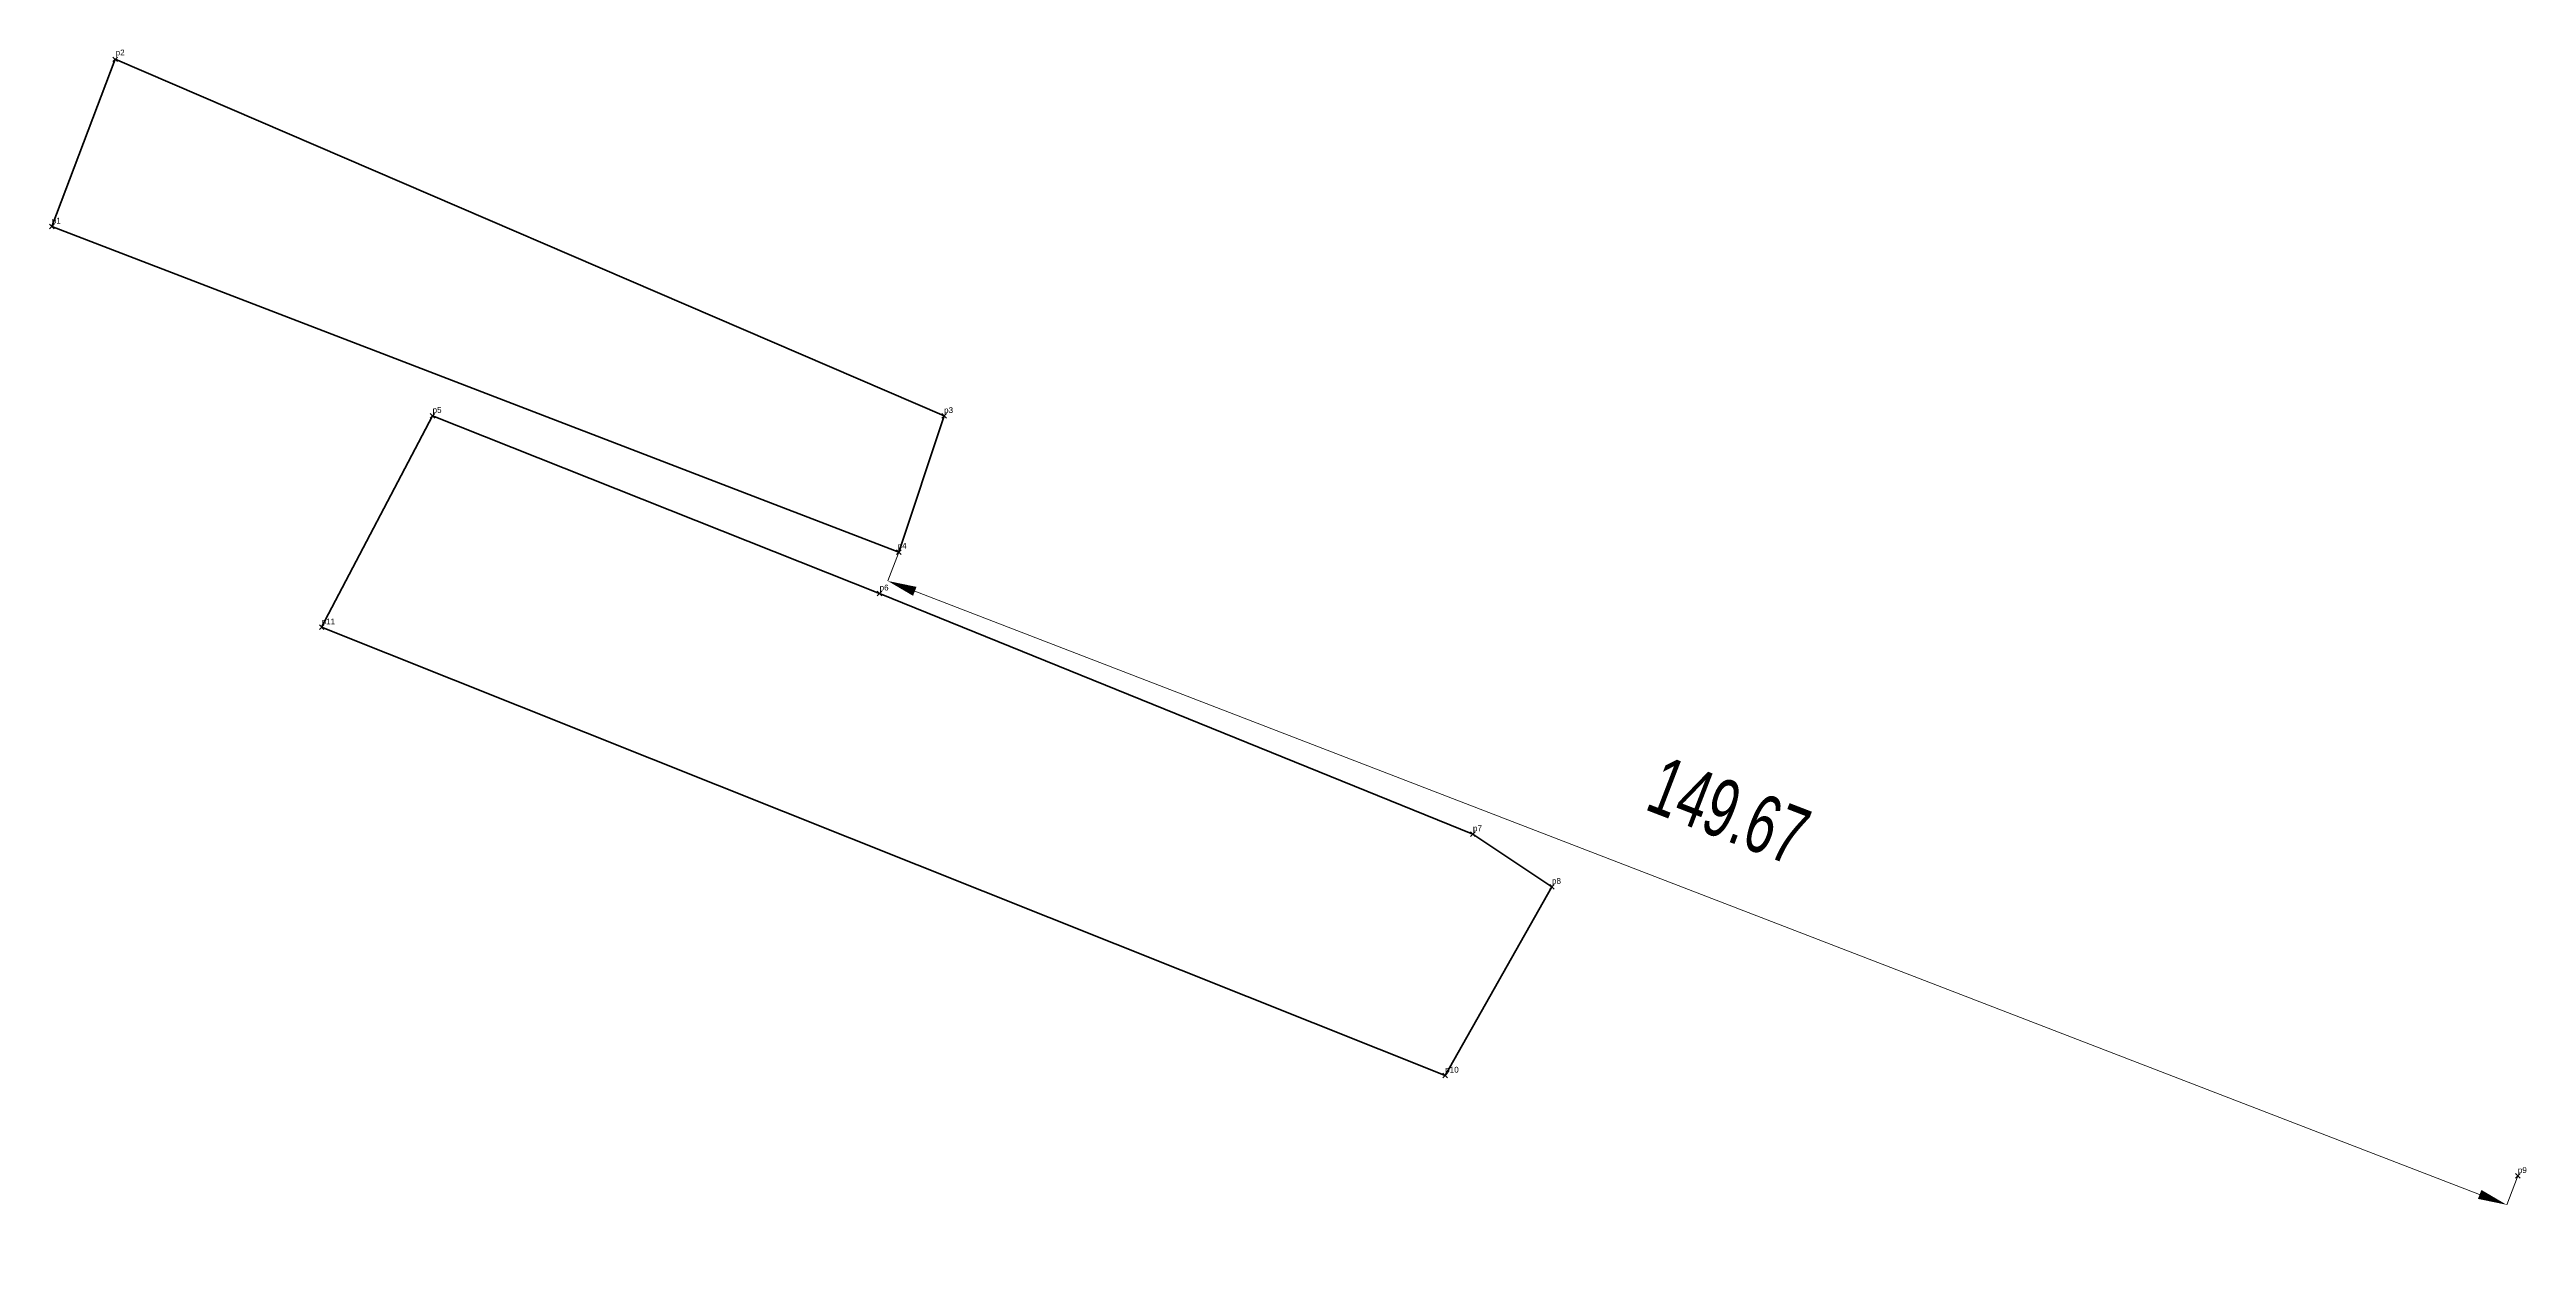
# Model space of a CAD drawing. Header units: millimetres. Extents: x 597047 to 597260, y 1347734 to 1347838.
import ezdxf

# ---------------------------------------------------------------- set-up
doc = ezdxf.new("R2010")
doc.units = ezdxf.units.MM
doc.header["$PDMODE"] = 3
doc.header["$PDSIZE"] = 0.2
doc.layers.get('0').update_dxf_attribs({"color": 1, "linetype": 'CONTINUOUS', "lineweight": 100})
doc.layers.get('Defpoints').update_dxf_attribs({"linetype": 'CONTINUOUS'})
doc.layers.add('Point', color=5, linetype='CONTINUOUS', lineweight=100)
doc.layers.add('Point_Name', color=1, linetype='CONTINUOUS', lineweight=100)
doc.styles.get("Standard").update_dxf_attribs({"font": 'arial.ttf', "width": 0.65})
doc.dimstyles.new('ISO-25', dxfattribs={"dimtxt": 2.5, "dimasz": 2.5, "dimexe": 1.25, "dimexo": 0.625, "dimtad": 1, "dimtxsty": 'Standard', "dimcen": 2.5, "dimadec": 0, "dimazin": 0, "dimtfac": 1, "dimtmove": 0, "dimatfit": 3, "dimfxl": 1, "dimarcsym": 0})

# ---------------------------------------------------------------- blocks, each defined once
blk = doc.blocks.new('*D14')
at = {"lineweight": 5, "transparency": 16777216}
for p, q in [((597119.83, 1347794.22), (597118.91, 1347791.82)), ((597121.24, 1347790.93), (597256.23, 1347738.9)), ((597259.49, 1347740.4), (597258.56, 1347738))]:
    blk.add_line(p, q, dxfattribs=at)
at = {"transparency": 16777216}
for points in [[(597121.39, 1347791.31), (597121.09, 1347790.54), (597118.91, 1347791.82)], [(597256.38, 1347739.28), (597256.08, 1347738.51), (597258.56, 1347738)]]:
    blk.add_solid(points, dxfattribs=at)
at = {"layer": 'Defpoints', "color": 0, "transparency": 16777216}
for p in [(597119.87, 1347794.32, 43.07), (597259.52, 1347740.49, 46.82), (597258.56, 1347738)]:
    blk.add_point(p, dxfattribs=at)
at = {"color": 7, "transparency": 16777216, "insert": (597191.45, 1347771.96), "char_height": 5, "attachment_point": 5, "rotation": 338.9219}
blk.add_mtext('149.67', dxfattribs=at)

msp = doc.modelspace()

# ---------------------------------------------------------------- linework, layer by layer
at = {"color": 3, "elevation": 43.072}
msp.add_lwpolyline([(597052.269, 1347836.827), (597123.767, 1347806.063), (597119.866, 1347794.318), (597046.801, 1347822.41)], close=True, dxfattribs=at)
at = {"color": 3, "elevation": 43.485}
msp.add_lwpolyline([(597176.207, 1347765.442), (597169.386, 1347769.983), (597118.203, 1347790.751), (597079.643, 1347806.074), (597070.075, 1347787.826), (597166.993, 1347749.155), (597176.207, 1347765.442)], dxfattribs=at)
at = {"layer": 'Point'}
for p in [(597052.269, 1347836.827, 43.072), (597046.801, 1347822.41, 42.613), (597079.643, 1347806.074, 43.096), (597123.767, 1347806.063, 43.196), (597119.866, 1347794.318, 43.072), (597118.203, 1347790.751, 42.839), (597070.075, 1347787.826, 43.573), (597169.386, 1347769.983, 43.493), (597176.207, 1347765.442, 43.485), (597166.993, 1347749.155, 44.099), (597259.524, 1347740.49, 46.821)]:
    msp.add_point(p, dxfattribs=at)

# ---------------------------------------------------------------- texts
at = {"layer": 'Point_Name'}
for s, p in [('p2', (597052.303, 1347837.165)), ('p1', (597046.801, 1347822.66)), ('p5', (597079.643, 1347806.324)), ('p3', (597123.767, 1347806.313)), ('p4', (597119.762, 1347794.608)), ('p6', (597118.203, 1347791.001)), ('p11', (597070.075, 1347788.076)), ('p7', (597169.386, 1347770.233)), ('p8', (597176.207, 1347765.692)), ('p10', (597166.993, 1347749.405)), ('p9', (597259.524, 1347740.74))]:
    msp.add_text(s, height=0.5, dxfattribs=at).set_placement(p)

# ---------------------------------------------------------------- dimensions: what is measured, and where the dimension line sits
at = {"color": 2}
dim = msp.add_aligned_dim(p1=(597119.866, 1347794.318, 43.072), p2=(597259.524, 1347740.49, 46.821), distance=-2.672, dimstyle='ISO-25', override={"dimscale": 0.05, "dimtxt": 100, "dimasz": 50, "dimexe": 0, "dimexo": 2, "dimgap": 100, "dimdsep": 46, "dimclrd": 256, "dimclre": 256, "dimclrt": 7, "dimlwd": 5, "dimlwe": 5}, dxfattribs=at)
dim.commit()
dim.dimension.update_dxf_attribs({"geometry": '*D14', "text_midpoint": (597191.45, 1347771.958)})

doc.saveas('drawing.dxf')
